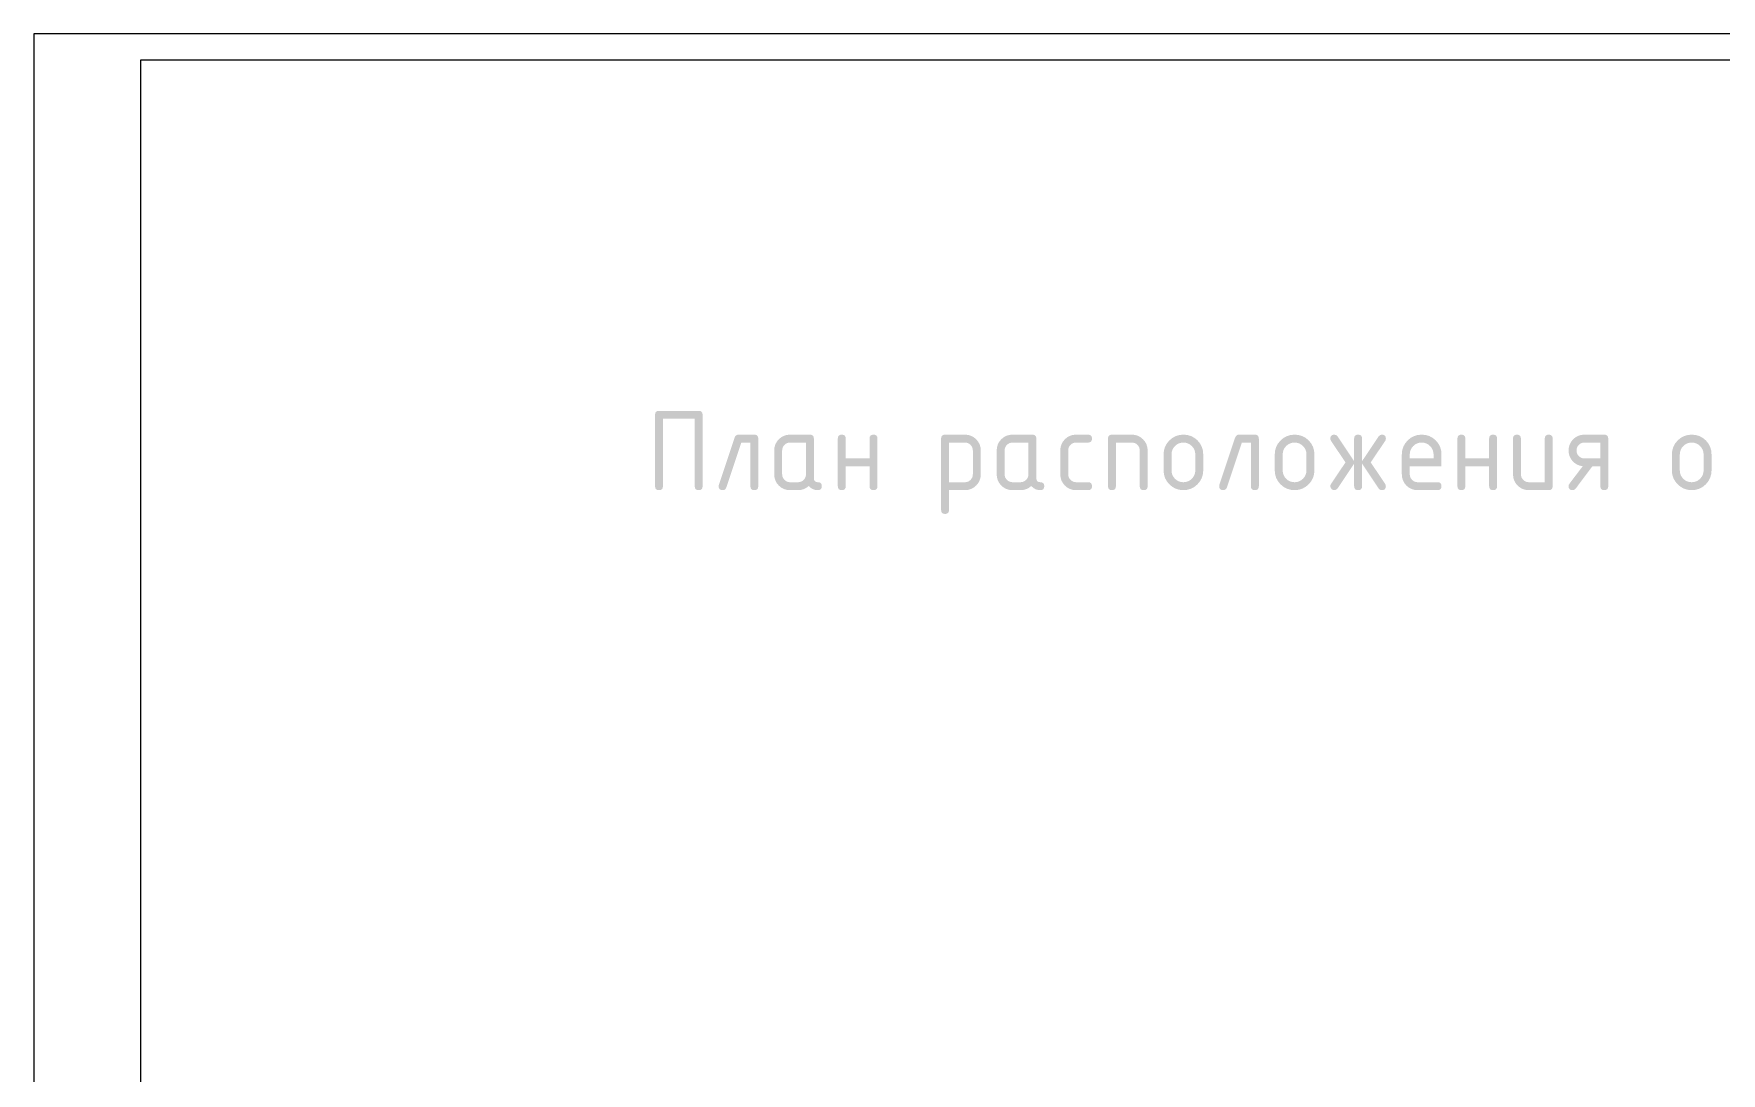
# Model space of a CAD drawing. Header units: millimetres. Extents: x 0 to 420, y 0 to 297.
# Drawn here: x 0.2 to 111.4, y 228.4 to 296.9 of the extents above; entities that cross this region are included whole.
import ezdxf

# ---------------------------------------------------------------- set-up
doc = ezdxf.new("R2010")
doc.units = ezdxf.units.MM
doc.layers.get('0').update_dxf_attribs({"linetype": 'CONTINUOUS'})

msp = doc.modelspace()

# ---------------------------------------------------------------- hatches: boundary and pattern name
at = {"true_color": 0x000007}
for points in [[(41.424381, 272.056929), (44.039346, 272.056929), (44.153654, 272.040514), (44.235303, 271.991335), (44.284292, 271.909497), (44.300622, 271.795102), (44.300622, 267.088275), (44.284292, 266.973967), (44.235303, 266.892318), (44.153654, 266.843329), (44.039346, 266.826999), (43.925038, 266.843329), (43.843389, 266.892318), (43.7944, 266.973967), (43.77807, 267.088275), (43.77807, 271.533826), (41.686208, 271.533826), (41.686208, 267.088275), (41.669792, 266.973967), (41.620613, 266.892318), (41.538775, 266.843329), (41.424381, 266.826999), (41.310073, 266.843329), (41.228424, 266.892318), (41.179435, 266.973967), (41.163105, 267.088275), (41.163105, 271.795102), (41.179435, 271.909497), (41.228424, 271.991335), (41.310073, 272.040514)], [(46.662691, 270.48762), (47.708347, 270.48762), (47.822741, 270.47129), (47.904579, 270.422301), (47.953758, 270.340652), (47.970174, 270.226344), (47.970174, 267.088275), (47.953758, 266.973967), (47.904579, 266.892318), (47.822741, 266.843329), (47.708347, 266.826999), (47.594038, 266.843329), (47.51239, 266.892318), (47.4634, 266.973967), (47.447071, 267.088275), (47.447071, 269.965068), (46.848451, 269.965068), (45.862327, 267.005041), (45.824612, 266.926993), (45.771032, 266.871372), (45.701639, 266.838075), (45.616485, 266.826999), (45.502176, 266.843553), (45.420528, 266.893283), (45.371538, 266.976292), (45.355209, 267.092685), (45.366784, 267.171508), (46.400864, 270.273748), (46.443945, 270.367162), (46.502012, 270.434014), (46.574962, 270.474201)], [(53.734445, 268.395758), (53.734445, 267.088275), (53.718029, 266.973967), (53.66885, 266.892318), (53.587012, 266.843329), (53.472617, 266.826999), (53.358309, 266.843329), (53.27666, 266.892318), (53.227671, 266.973967), (53.211341, 267.088275), (53.211341, 270.226344), (53.227671, 270.340652), (53.27666, 270.422301), (53.358309, 270.47129), (53.472617, 270.48762), (53.587012, 270.47129), (53.66885, 270.422301), (53.718029, 270.340652), (53.734445, 270.226344), (53.734445, 268.918861), (55.303203, 268.918861), (55.303203, 270.226344), (55.319533, 270.340652), (55.368522, 270.422301), (55.450171, 270.47129), (55.564479, 270.48762), (55.678874, 270.47129), (55.760712, 270.422301), (55.809891, 270.340652), (55.826307, 270.226344), (55.826307, 267.088275), (55.809891, 266.973967), (55.760712, 266.892318), (55.678874, 266.843329), (55.564479, 266.826999), (55.450171, 266.843329), (55.368522, 266.892318), (55.319533, 266.973967), (55.303203, 267.088275), (55.303203, 268.395758)], [(68.398684, 269.441964), (68.398684, 267.873206), (68.408304, 267.769543), (68.4372, 267.673528), (68.485423, 267.585161), (68.553024, 267.504443), (68.633734, 267.436841), (68.722041, 267.388618), (68.817892, 267.359723), (68.921236, 267.350102), (69.705615, 267.350102), (69.82001, 267.333686), (69.901848, 267.284508), (69.951027, 267.202669), (69.967443, 267.088275), (69.951027, 266.973967), (69.901848, 266.892318), (69.82001, 266.843329), (69.705615, 266.826999), (68.921236, 266.826999), (68.709793, 266.845921), (68.515404, 266.902722), (68.338171, 266.997454), (68.178198, 267.130167), (68.045803, 267.29014), (67.951235, 267.467373), (67.894494, 267.661763), (67.875581, 267.873206), (67.875581, 269.441964), (67.894494, 269.653321), (67.951235, 269.847521), (68.045803, 270.024564), (68.178198, 270.184451), (68.338171, 270.316932), (68.515404, 270.41169), (68.709793, 270.46862), (68.921236, 270.48762), (69.705615, 270.48762), (69.82001, 270.47129), (69.901848, 270.422301), (69.951027, 270.340652), (69.967443, 270.226344), (69.951027, 270.112035), (69.901848, 270.030387), (69.82001, 269.981397), (69.705615, 269.965068), (68.921236, 269.965068), (68.816229, 269.955473), (68.719491, 269.926758), (68.631021, 269.879026), (68.550819, 269.812381), (68.48426, 269.731869), (68.436718, 269.643296), (68.408192, 269.546661)], [(71.019659, 267.088275), (71.019659, 270.226344), (71.035988, 270.340652), (71.084978, 270.422301), (71.166626, 270.47129), (71.280935, 270.48762), (72.588417, 270.48762), (72.79812, 270.468508), (72.991493, 270.411207), (73.168537, 270.31577), (73.329251, 270.182246), (73.462774, 270.021541), (73.558212, 269.844558), (73.615512, 269.651349), (73.634624, 269.441964), (73.634624, 267.088275), (73.618208, 266.973967), (73.569029, 266.892318), (73.487191, 266.843329), (73.372797, 266.826999), (73.258488, 266.843329), (73.17684, 266.892318), (73.12785, 266.973967), (73.111521, 267.088275), (73.111521, 269.441964), (73.102115, 269.548314), (73.0739, 269.645776), (73.026875, 269.734349), (72.961039, 269.814035), (72.881268, 269.879956), (72.792505, 269.927171), (72.694853, 269.955576), (72.588417, 269.965068), (71.542762, 269.965068), (71.542762, 267.088275), (71.526346, 266.973967), (71.477167, 266.892318), (71.395329, 266.843329), (71.280935, 266.826999), (71.166626, 266.843329), (71.084978, 266.892318), (71.035988, 266.973967)], [(79.655199, 270.48762), (80.700854, 270.48762), (80.815248, 270.47129), (80.897087, 270.422301), (80.946265, 270.340652), (80.962681, 270.226344), (80.962681, 267.088275), (80.946265, 266.973967), (80.897087, 266.892318), (80.815248, 266.843329), (80.700854, 266.826999), (80.586546, 266.843329), (80.504897, 266.892318), (80.455908, 266.973967), (80.439578, 267.088275), (80.439578, 269.965068), (79.840958, 269.965068), (78.854834, 267.005041), (78.817119, 266.926993), (78.763539, 266.871372), (78.694146, 266.838075), (78.608992, 266.826999), (78.494684, 266.843553), (78.413035, 266.893283), (78.364046, 266.976292), (78.347716, 267.092685), (78.359292, 267.171508), (79.393371, 270.273748), (79.436452, 270.367162), (79.494519, 270.434014), (79.567469, 270.474201)], [(87.244532, 268.574351), (86.15478, 266.941652), (86.062658, 266.855593), (85.93705, 266.826999), (85.837349, 266.846154), (85.752944, 266.904169), (85.694928, 266.988574), (85.675774, 267.088275), (85.686591, 267.166341), (85.71932, 267.234898), (86.674024, 268.657585), (85.71932, 270.07972), (85.686591, 270.147864), (85.675774, 270.226344), (85.692103, 270.340652), (85.741093, 270.422301), (85.822741, 270.47129), (85.93705, 270.48762), (86.062658, 270.458819), (86.15478, 270.372967), (87.244532, 268.740818), (87.244532, 270.226344), (87.260862, 270.340652), (87.309851, 270.422301), (87.3915, 270.47129), (87.505808, 270.48762), (87.620203, 270.47129), (87.702041, 270.422301), (87.75122, 270.340652), (87.767636, 270.226344), (87.767636, 268.740818), (88.856837, 270.372967), (88.949028, 270.458819), (89.075118, 270.48762), (89.189426, 270.47129), (89.271075, 270.422301), (89.320065, 270.340652), (89.336394, 270.226344), (89.32537, 270.147864), (89.292848, 270.07972), (88.338143, 268.657585), (89.292848, 267.234898), (89.32537, 267.166341), (89.336394, 267.088275), (89.320065, 266.973967), (89.271075, 266.892318), (89.189426, 266.843329), (89.075118, 266.826999), (88.949028, 266.855593), (88.856837, 266.941652), (87.767636, 268.574351), (87.767636, 267.088275), (87.75122, 266.973967), (87.702041, 266.892318), (87.620203, 266.843329), (87.505808, 266.826999), (87.3915, 266.843329), (87.309851, 266.892318), (87.260862, 266.973967), (87.244532, 267.088275)], [(94.57496, 268.395758), (94.57496, 267.088275), (94.558545, 266.973967), (94.509366, 266.892318), (94.427528, 266.843329), (94.313133, 266.826999), (94.198825, 266.843329), (94.117176, 266.892318), (94.068187, 266.973967), (94.051857, 267.088275), (94.051857, 270.226344), (94.068187, 270.340652), (94.117176, 270.422301), (94.198825, 270.47129), (94.313133, 270.48762), (94.427528, 270.47129), (94.509366, 270.422301), (94.558545, 270.340652), (94.57496, 270.226344), (94.57496, 268.918861), (96.143719, 268.918861), (96.143719, 270.226344), (96.160049, 270.340652), (96.209038, 270.422301), (96.290687, 270.47129), (96.404995, 270.48762), (96.51939, 270.47129), (96.601228, 270.422301), (96.650406, 270.340652), (96.666822, 270.226344), (96.666822, 267.088275), (96.650406, 266.973967), (96.601228, 266.892318), (96.51939, 266.843329), (96.404995, 266.826999), (96.290687, 266.843329), (96.209038, 266.892318), (96.160049, 266.973967), (96.143719, 267.088275), (96.143719, 268.395758)], [(100.330851, 270.226344), (100.330851, 267.088275), (100.314435, 266.973967), (100.265257, 266.892318), (100.183418, 266.843329), (100.069024, 266.826999), (98.761541, 266.826999), (98.550099, 266.845921), (98.355709, 266.902722), (98.178476, 266.997454), (98.018503, 267.130167), (97.886108, 267.29014), (97.79154, 267.467373), (97.734799, 267.661763), (97.715886, 267.873206), (97.715886, 270.226344), (97.732216, 270.340652), (97.781205, 270.422301), (97.862854, 270.47129), (97.977162, 270.48762), (98.091556, 270.47129), (98.173395, 270.422301), (98.222573, 270.340652), (98.238989, 270.226344), (98.238989, 267.873206), (98.24861, 267.769543), (98.277505, 267.673528), (98.325728, 267.585161), (98.393329, 267.504443), (98.474039, 267.436841), (98.562346, 267.388618), (98.658197, 267.359723), (98.761541, 267.350102), (99.807748, 267.350102), (99.807748, 270.226344), (99.824078, 270.340652), (99.873067, 270.422301), (99.954716, 270.47129), (100.069024, 270.48762), (100.183418, 270.47129), (100.265257, 270.422301), (100.314435, 270.340652)]]:
    msp.add_hatch(color=0, dxfattribs=at).paths.add_polyline_path(points, flags=0)
h = msp.add_hatch(color=0, dxfattribs=at)
h.paths.add_polyline_path([(51.111099, 269.965068), (50.064893, 269.965068), (49.959886, 269.955473), (49.863148, 269.926758), (49.774678, 269.879026), (49.694476, 269.812381), (49.627917, 269.731869), (49.580375, 269.643296), (49.551849, 269.546661), (49.542341, 269.441964), (49.542341, 267.873206), (49.551961, 267.769543), (49.580857, 267.673528), (49.62908, 267.585161), (49.696681, 267.504443), (49.777391, 267.436841), (49.865697, 267.388618), (49.961549, 267.359723), (50.064893, 267.350102), (50.587996, 267.350102), (50.692693, 267.359611), (50.789328, 267.388136), (50.877901, 267.435678), (50.958413, 267.502238), (51.025058, 267.582526), (51.07279, 267.671185), (51.101505, 267.768113), (51.111099, 267.873206)], flags=0)
h.paths.add_polyline_path([(52.156755, 267.088275), (52.140425, 266.973967), (52.091436, 266.892318), (52.009787, 266.843329), (51.895479, 266.826999), (51.721338, 266.844276), (51.563578, 266.896176), (51.422252, 266.982803), (51.29741, 267.10426), (51.144551, 266.982803), (50.975363, 266.896176), (50.789844, 266.844276), (50.587996, 266.826999), (50.064893, 266.826999), (49.85345, 266.845921), (49.659061, 266.902722), (49.481828, 266.997454), (49.321855, 267.130167), (49.18946, 267.29014), (49.094892, 267.467373), (49.038151, 267.661763), (49.019237, 267.873206), (49.019237, 269.441964), (49.038151, 269.653321), (49.094892, 269.847521), (49.18946, 270.024564), (49.321855, 270.184451), (49.481828, 270.316932), (49.659061, 270.41169), (49.85345, 270.46862), (50.064893, 270.48762), (51.372375, 270.48762), (51.48677, 270.47129), (51.568608, 270.422301), (51.617787, 270.340652), (51.634203, 270.226344), (51.634203, 267.611378), (51.650532, 267.49707), (51.699522, 267.415421), (51.781171, 267.366432), (51.895479, 267.350102), (52.009787, 267.333686), (52.091436, 267.284508), (52.140425, 267.202669)], flags=0)
h = msp.add_hatch(color=0, dxfattribs=at)
h.paths.add_polyline_path([(60.019448, 270.226344), (60.035778, 270.340652), (60.084767, 270.422301), (60.166416, 270.47129), (60.280724, 270.48762), (61.588207, 270.48762), (61.799572, 270.46862), (61.993832, 270.41169), (62.171039, 270.316932), (62.331245, 270.184451), (62.463726, 270.024564), (62.558483, 269.847521), (62.615414, 269.653321), (62.634413, 269.441964), (62.634413, 267.873206), (62.615414, 267.663184), (62.558483, 267.469647), (62.463726, 267.292543), (62.331245, 267.131821), (62.171039, 266.998384), (61.993832, 266.903136), (61.799572, 266.846024), (61.588207, 266.826999), (60.542551, 266.826999), (60.542551, 265.519516), (60.526135, 265.405208), (60.476957, 265.323559), (60.395118, 265.27457), (60.280724, 265.25824), (60.166416, 265.27457), (60.084767, 265.323559), (60.035778, 265.405208), (60.019448, 265.519516)], flags=0)
h.paths.add_polyline_path([(60.542551, 269.965068), (60.542551, 267.350102), (61.588207, 267.350102), (61.692903, 267.359611), (61.789538, 267.388136), (61.878111, 267.435678), (61.958623, 267.502238), (62.025269, 267.582526), (62.073001, 267.671185), (62.101715, 267.768113), (62.11131, 267.873206), (62.11131, 269.441964), (62.101905, 269.548314), (62.07369, 269.645776), (62.026664, 269.734349), (61.960828, 269.814035), (61.881057, 269.879956), (61.792294, 269.927171), (61.694643, 269.955576), (61.588207, 269.965068)], flags=0)
h = msp.add_hatch(color=0, dxfattribs=at)
h.paths.add_polyline_path([(65.775339, 269.965068), (64.729132, 269.965068), (64.624126, 269.955473), (64.527387, 269.926758), (64.438917, 269.879026), (64.358715, 269.812381), (64.292156, 269.731869), (64.244614, 269.643296), (64.216089, 269.546661), (64.20658, 269.441964), (64.20658, 267.873206), (64.2162, 267.769543), (64.245096, 267.673528), (64.293319, 267.585161), (64.36092, 267.504443), (64.44163, 267.436841), (64.529937, 267.388618), (64.625788, 267.359723), (64.729132, 267.350102), (65.252235, 267.350102), (65.356932, 267.359611), (65.453567, 267.388136), (65.54214, 267.435678), (65.622652, 267.502238), (65.689297, 267.582526), (65.737029, 267.671185), (65.765744, 267.768113), (65.775339, 267.873206)], flags=0)
h.paths.add_polyline_path([(66.820994, 267.088275), (66.804664, 266.973967), (66.755675, 266.892318), (66.674026, 266.843329), (66.559718, 266.826999), (66.385577, 266.844276), (66.227818, 266.896176), (66.086491, 266.982803), (65.961649, 267.10426), (65.808791, 266.982803), (65.639602, 266.896176), (65.454084, 266.844276), (65.252235, 266.826999), (64.729132, 266.826999), (64.517689, 266.845921), (64.3233, 266.902722), (64.146067, 266.997454), (63.986094, 267.130167), (63.853699, 267.29014), (63.759131, 267.467373), (63.70239, 267.661763), (63.683477, 267.873206), (63.683477, 269.441964), (63.70239, 269.653321), (63.759131, 269.847521), (63.853699, 270.024564), (63.986094, 270.184451), (64.146067, 270.316932), (64.3233, 270.41169), (64.517689, 270.46862), (64.729132, 270.48762), (66.036615, 270.48762), (66.151009, 270.47129), (66.232847, 270.422301), (66.282026, 270.340652), (66.298442, 270.226344), (66.298442, 267.611378), (66.314772, 267.49707), (66.363761, 267.415421), (66.44541, 267.366432), (66.559718, 267.350102), (66.674026, 267.333686), (66.755675, 267.284508), (66.804664, 267.202669)], flags=0)
h = msp.add_hatch(color=0, dxfattribs=at)
h.paths.add_polyline_path([(74.683687, 268.134482), (74.683687, 269.180137), (74.707562, 269.441396), (74.779185, 269.682707), (74.898558, 269.903969), (75.065679, 270.105076), (75.266796, 270.272284), (75.488117, 270.391846), (75.729592, 270.463659), (75.99117, 270.48762), (76.255667, 270.463952), (76.498564, 270.392948), (76.719963, 270.274609), (76.919968, 270.108935), (77.085642, 269.90893), (77.203981, 269.687531), (77.274985, 269.444634), (77.298653, 269.180137), (77.298653, 268.134482), (77.274692, 267.872904), (77.202879, 267.631429), (77.083317, 267.410107), (76.916109, 267.208991), (76.714769, 267.04187), (76.493534, 266.922497), (76.252351, 266.850873), (75.99117, 266.826999), (75.729592, 266.850873), (75.488117, 266.922497), (75.266796, 267.04187), (75.065679, 267.208991), (74.898558, 267.410107), (74.779185, 267.631429), (74.707562, 267.872904)], flags=0)
h.paths.add_polyline_path([(76.775549, 268.134482), (76.775549, 269.180137), (76.761183, 269.336708), (76.718085, 269.481445), (76.646255, 269.614296), (76.545692, 269.735211), (76.424787, 269.835773), (76.291996, 269.907603), (76.147422, 269.950701), (75.99117, 269.965068), (75.834366, 269.950701), (75.689655, 269.907603), (75.556933, 269.835773), (75.436096, 269.735211), (75.33562, 269.614296), (75.263979, 269.481445), (75.221071, 269.336708), (75.206791, 269.180137), (75.206791, 268.134482), (75.220967, 267.976257), (75.263566, 267.830693), (75.33469, 267.697842), (75.434442, 267.577754), (75.55453, 267.478001), (75.687381, 267.406877), (75.832945, 267.364279), (75.99117, 267.350102), (76.147422, 267.364468), (76.291996, 267.407566), (76.424787, 267.479397), (76.545692, 267.579959), (76.646255, 267.700787), (76.718085, 267.833449), (76.761183, 267.977997)], flags=0)
h = msp.add_hatch(color=0, dxfattribs=at)
h.paths.add_polyline_path([(82.011745, 268.134482), (82.011745, 269.180137), (82.035619, 269.441396), (82.107243, 269.682707), (82.226615, 269.903969), (82.393737, 270.105076), (82.594853, 270.272284), (82.816175, 270.391846), (83.05765, 270.463659), (83.319227, 270.48762), (83.583725, 270.463952), (83.826621, 270.392948), (84.04802, 270.274609), (84.248025, 270.108935), (84.4137, 269.90893), (84.532039, 269.687531), (84.603042, 269.444634), (84.62671, 269.180137), (84.62671, 268.134482), (84.602749, 267.872904), (84.530936, 267.631429), (84.411374, 267.410107), (84.244167, 267.208991), (84.042827, 267.04187), (83.821591, 266.922497), (83.580409, 266.850873), (83.319227, 266.826999), (83.05765, 266.850873), (82.816175, 266.922497), (82.594853, 267.04187), (82.393737, 267.208991), (82.226615, 267.410107), (82.107243, 267.631429), (82.035619, 267.872904)], flags=0)
h.paths.add_polyline_path([(84.103607, 268.134482), (84.103607, 269.180137), (84.089241, 269.336708), (84.046143, 269.481445), (83.974312, 269.614296), (83.87375, 269.735211), (83.752844, 269.835773), (83.620053, 269.907603), (83.47548, 269.950701), (83.319227, 269.965068), (83.162424, 269.950701), (83.017713, 269.907603), (82.88499, 269.835773), (82.764154, 269.735211), (82.663677, 269.614296), (82.592037, 269.481445), (82.549128, 269.336708), (82.534848, 269.180137), (82.534848, 268.134482), (82.549025, 267.976257), (82.591623, 267.830693), (82.662747, 267.697842), (82.7625, 267.577754), (82.882587, 267.478001), (83.015439, 267.406877), (83.161003, 267.364279), (83.319227, 267.350102), (83.47548, 267.364468), (83.620053, 267.407566), (83.752844, 267.479397), (83.87375, 267.579959), (83.974312, 267.700787), (84.046143, 267.833449), (84.089241, 267.977997)], flags=0)
h = msp.add_hatch(color=0, dxfattribs=at)
h.paths.add_polyline_path([(91.695311, 269.965068), (91.538507, 269.950701), (91.393796, 269.907603), (91.261074, 269.835773), (91.140237, 269.735211), (91.039761, 269.614296), (90.96812, 269.481445), (90.925212, 269.336708), (90.910932, 269.180137), (90.910932, 268.918861), (92.47969, 268.918861), (92.47969, 269.180137), (92.465324, 269.336708), (92.422226, 269.481445), (92.350396, 269.614296), (92.249834, 269.735211), (92.128928, 269.835773), (91.996137, 269.907603), (91.851563, 269.950701)], flags=0)
h.paths.add_polyline_path([(90.910932, 268.395758), (90.910932, 267.873206), (90.920552, 267.769543), (90.949448, 267.673528), (90.997671, 267.585161), (91.065272, 267.504443), (91.145982, 267.436841), (91.234288, 267.388618), (91.330139, 267.359723), (91.433484, 267.350102), (92.740966, 267.350102), (92.855361, 267.333686), (92.937199, 267.284508), (92.986378, 267.202669), (93.002794, 267.088275), (92.986378, 266.973967), (92.937199, 266.892318), (92.855361, 266.843329), (92.740966, 266.826999), (91.433484, 266.826999), (91.222041, 266.845921), (91.027651, 266.902722), (90.850419, 266.997454), (90.690446, 267.130167), (90.55805, 267.29014), (90.463483, 267.467373), (90.406742, 267.661763), (90.387828, 267.873206), (90.387828, 269.180137), (90.411703, 269.441396), (90.483326, 269.682707), (90.602699, 269.903969), (90.769821, 270.105076), (90.970937, 270.272284), (91.192258, 270.391846), (91.433733, 270.463659), (91.695311, 270.48762), (91.959808, 270.463952), (92.202705, 270.392948), (92.424104, 270.274609), (92.624109, 270.108935), (92.789783, 269.90893), (92.908122, 269.687531), (92.979126, 269.444634), (93.002794, 269.180137), (93.002794, 268.395758)], flags=0)
h = msp.add_hatch(color=0, dxfattribs=at)
h.paths.add_polyline_path([(102.310917, 268.404026), (102.117553, 268.44299), (101.94181, 268.512753), (101.78374, 268.613315), (101.643396, 268.744677), (101.528045, 268.898044), (101.445716, 269.065415), (101.396356, 269.246739), (101.379915, 269.441964), (101.398828, 269.653321), (101.455569, 269.847521), (101.550137, 270.024564), (101.682532, 270.184451), (101.842505, 270.316932), (102.019738, 270.41169), (102.214127, 270.46862), (102.42557, 270.48762), (103.733053, 270.48762), (103.847447, 270.47129), (103.929285, 270.422301), (103.978464, 270.340652), (103.99488, 270.226344), (103.99488, 267.088275), (103.978464, 266.973967), (103.929285, 266.892318), (103.847447, 266.843329), (103.733053, 266.826999), (103.618744, 266.843329), (103.537096, 266.892318), (103.488106, 266.973967), (103.471777, 267.088275), (103.471777, 268.395758), (102.940956, 268.395758), (101.851204, 266.933935), (101.759013, 266.853595), (101.641191, 266.826999), (101.526882, 266.843329), (101.445234, 266.892318), (101.396244, 266.973967), (101.379915, 267.088275), (101.39273, 267.173438), (101.431178, 267.247025)], flags=0)
h.paths.add_polyline_path([(101.903018, 269.441964), (101.912638, 269.338611), (101.941534, 269.2427), (101.989757, 269.15423), (102.057358, 269.073201), (102.138068, 269.0056), (102.226375, 268.957377), (102.322226, 268.928481), (102.42557, 268.918861), (103.471777, 268.918861), (103.471777, 269.965068), (102.42557, 269.965068), (102.320564, 269.955473), (102.223825, 269.926758), (102.135355, 269.879026), (102.055153, 269.812381), (101.988594, 269.731869), (101.941052, 269.643296), (101.912526, 269.546661)], flags=0)
h = msp.add_hatch(color=0, dxfattribs=at)
h.paths.add_polyline_path([(108.188021, 268.134482), (108.188021, 269.180137), (108.211896, 269.441396), (108.283519, 269.682707), (108.402892, 269.903969), (108.570013, 270.105076), (108.77113, 270.272284), (108.992451, 270.391846), (109.233926, 270.463659), (109.495504, 270.48762), (109.760001, 270.463952), (110.002898, 270.392948), (110.224297, 270.274609), (110.424302, 270.108935), (110.589976, 269.90893), (110.708315, 269.687531), (110.779319, 269.444634), (110.802987, 269.180137), (110.802987, 268.134482), (110.779026, 267.872904), (110.707213, 267.631429), (110.587651, 267.410107), (110.420443, 267.208991), (110.219103, 267.04187), (109.997868, 266.922497), (109.756685, 266.850873), (109.495504, 266.826999), (109.233926, 266.850873), (108.992451, 266.922497), (108.77113, 267.04187), (108.570013, 267.208991), (108.402892, 267.410107), (108.283519, 267.631429), (108.211896, 267.872904)], flags=0)
h.paths.add_polyline_path([(110.279883, 268.134482), (110.279883, 269.180137), (110.265517, 269.336708), (110.222419, 269.481445), (110.150589, 269.614296), (110.050027, 269.735211), (109.929121, 269.835773), (109.79633, 269.907603), (109.651756, 269.950701), (109.495504, 269.965068), (109.3387, 269.950701), (109.193989, 269.907603), (109.061267, 269.835773), (108.94043, 269.735211), (108.839954, 269.614296), (108.768313, 269.481445), (108.725405, 269.336708), (108.711125, 269.180137), (108.711125, 268.134482), (108.725301, 267.976257), (108.7679, 267.830693), (108.839024, 267.697842), (108.938777, 267.577754), (109.058864, 267.478001), (109.191715, 267.406877), (109.337279, 267.364279), (109.495504, 267.350102), (109.651756, 267.364468), (109.79633, 267.407566), (109.929121, 267.479397), (110.050027, 267.579959), (110.150589, 267.700787), (110.222419, 267.833449), (110.265517, 267.977997)], flags=0)

# ---------------------------------------------------------------- linework, layer by layer
at = {"color": 0, "true_color": 0x000007}
for points in [[(0.211668, 0), (420.073667, 0), (420.073667, 296.925999), (0.211668, 296.925999)], [(7.239002, 1.735667), (418.338, 1.735667), (418.338, 295.190332), (7.239002, 295.190332)]]:
    msp.add_lwpolyline(points, close=True, dxfattribs=at)

doc.saveas('drawing.dxf')
